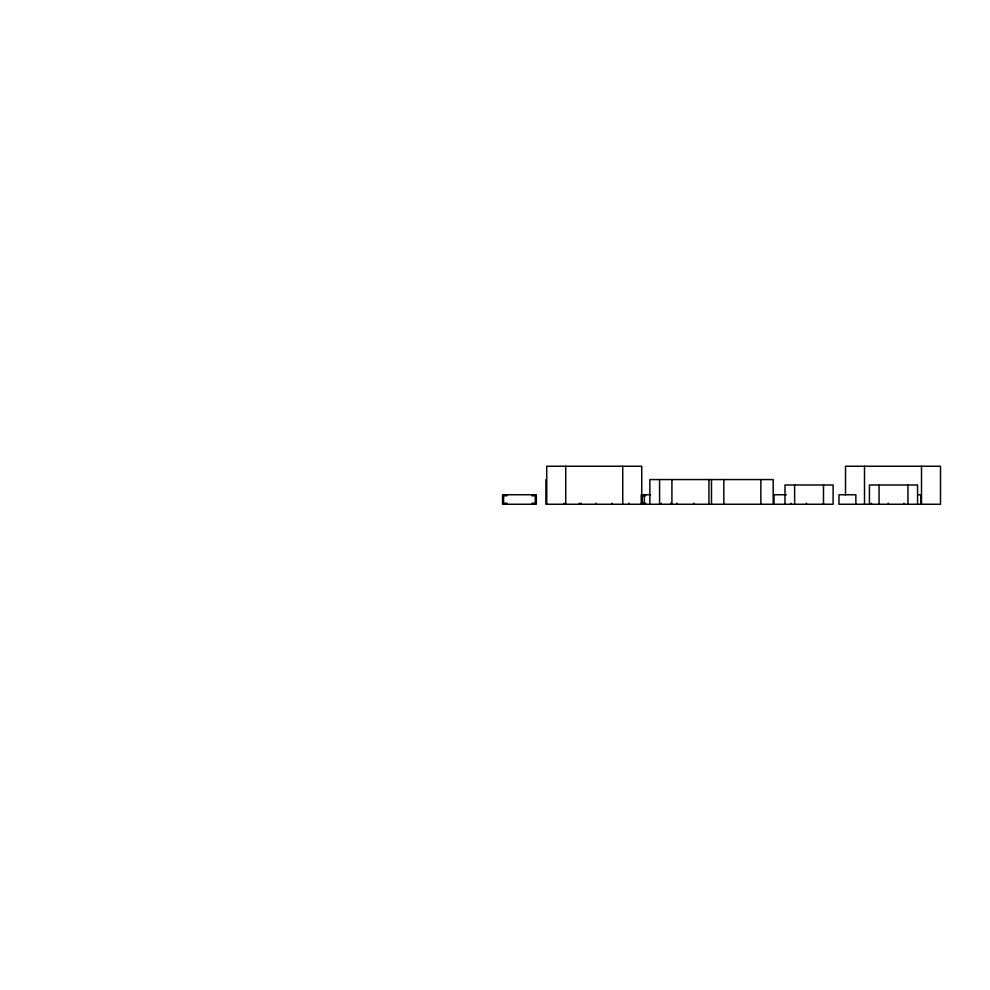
<?xml version="1.0" encoding="UTF-8"?>
<svg xmlns="http://www.w3.org/2000/svg" width="990" height="990" viewBox="0 0 990 990"><rect width="100%" height="100%" fill="white"/><g stroke="black" fill="none" stroke-linecap="round" stroke-linejoin="round"><path stroke-width="1.49" d="M650.504 494.753L641.248 494.753L641.248 504.257M786.295 494.753L774.019 494.753L774.019 504.257L833.122 504.257L833.122 485.001L784.996 485.001L784.996 504.257M917.742 494.753L920.811 494.753L920.811 504.257M921.504 466.253L921.504 504.257M917.557 504.257L917.557 485.001L869.43 485.001L869.43 504.257M907.941 485.001L907.941 504.257M903.92 503.205L903.92 504.257M888.339 503.205L888.339 504.257M879.058 485.001L879.058 504.257M871.448 503.205L871.448 504.257M864.505 466.253L864.505 504.257M855.855 504.257L855.855 494.753L838.976 494.753L838.976 504.257L940.5 504.257L940.5 466.253L845.51 466.253L845.51 495.136M823.494 485.001L823.494 504.257M823.383 503.205L823.383 504.257M806.491 503.205L806.491 504.257M794.624 485.001L794.624 504.257M790.911 503.205L790.911 504.257M760.852 479.568L760.852 504.257M723.826 479.568L723.826 504.257M711.488 479.568L711.488 504.257M708.939 479.568L708.939 504.257M693.73 503.205L693.73 504.257M676.838 503.205L676.838 504.257M671.913 479.568L671.913 504.257M670.799 503.205L670.799 504.257M661.246 503.205L661.246 504.257M659.575 479.568L659.575 504.257M649.861 504.257L649.861 479.568L773.19 479.568L773.19 504.257L545.898 504.257L545.898 479.568M645.468 494.753L645.468 495.817L642.3 495.817L642.3 503.205L645.468 503.205L645.468 504.257M644.366 494.753L644.366 504.257M641.73 504.257L641.73 466.253L546.74 466.253L546.74 504.257M628.774 503.205L628.774 504.257M622.735 466.253L622.735 504.257M611.882 503.205L611.882 504.257M596.289 503.205L596.289 504.257M581.043 503.205L581.043 504.257M579.41 503.205L579.41 504.257M565.736 466.253L565.736 504.257M564.152 503.205L564.152 504.257M532.1 494.753L532.1 495.817L535.268 495.817L535.268 503.205L532.1 503.205L532.1 504.257M506.769 494.753L506.769 495.817L503.601 495.817L503.601 503.205L506.769 503.205L506.769 504.257M536.32 494.753L502.549 494.753L502.549 504.257L536.32 504.257L536.32 494.753"/></g></svg>
